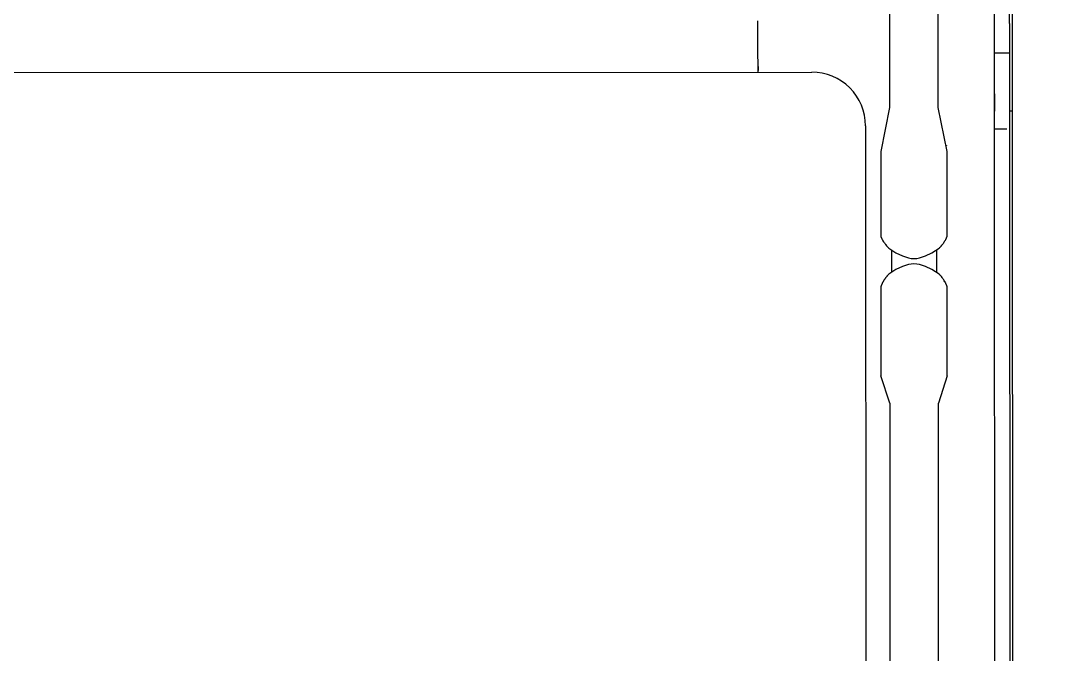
# Model space of a CAD drawing. Header units: millimetres. Extents: x -2078669 to -1085629, y -5987148 to 310365.
# Drawn here: x -1674857 to -1674278, y -651754 to -651401 of the extents above; entities that cross this region are included whole.
import ezdxf

# ---------------------------------------------------------------- set-up
doc = ezdxf.new("R2010")
doc.units = ezdxf.units.MM
doc.header["$LTSCALE"] = 500
doc.layers.add('D-BYP-STR8', color=5, linetype='Continuous', lineweight=25)
doc.layers.add('D-BYP-STRB', color=5, linetype='Continuous', lineweight=25)

msp = doc.modelspace()

# ---------------------------------------------------------------- linework, layer by layer
at = {"layer": 'D-BYP-STR8'}
msp.add_circle((-1675490.1, -653805.36), 16000, dxfattribs=at)
at = {"layer": 'D-BYP-STRB', "linetype": 'Continuous'}
for p, q in [((-1674344.69, -651449.11), (-1674344.91, -651049.49)), ((-1674304.92, -651402.18), (-1674305.06, -651139.59)), ((-1674303.32, -651402.18), (-1674303.46, -651139.59)), ((-1674371.99, -651268.95), (-1674371.9, -651435.75)), ((-1674313.31, -651410.14), (-1674313.33, -651386.37)), ((-1674445.31, -651414.6), (-1674445.32, -651400.66)), ((-1674304.92, -651402.18), (-1674304.89, -651450.91)), ((-1674303.29, -651450.91), (-1674303.32, -651402.18)), ((-1674313.31, -651411.91), (-1674313.31, -651410.14)), ((-1674445.3, -651429.3), (-1674445.31, -651414.6)), ((-1674313.31, -651414), (-1674313.31, -651411.91)), ((-1674313.31, -651416.32), (-1674313.31, -651414)), ((-1674313.31, -651418.79), (-1674313.31, -651416.32)), ((-1674445.3, -651426.08), (-1674445.3, -651422.61)), ((-1674445.2, -651424.59), (-1674445.2, -651423.06)), ((-1674313.31, -651418.57), (-1674304.91, -651418.56)), ((-1674313.31, -651421.33), (-1674313.31, -651418.79)), ((-1674313.3, -651423.86), (-1674313.31, -651421.33)), ((-1674445.3, -651426.08), (-1674445.3, -651428.32)), ((-1674445.2, -651426.79), (-1674445.3, -651426.79)), ((-1674445.3, -651428.32), (-1674445.2, -651428.32)), ((-1674313.3, -651426.3), (-1674313.3, -651423.86)), ((-1674313.3, -651428.57), (-1674313.3, -651426.3)), ((-1674313.3, -651438.77), (-1674313.3, -651428.57)), ((-1675165.3, -651429.7), (-1674415.3, -651429.29)), ((-1674371.9, -651435.75), (-1674371.89, -651449.11)), ((-1674313.29, -651441.04), (-1674313.3, -651438.77)), ((-1674313.29, -651450.61), (-1674313.29, -651441.04)), ((-1674313.29, -651441.5), (-1674313.29, -651451.11)), ((-1674371.89, -651449.11), (-1674376.78, -651473.57)), ((-1674339.78, -651473.55), (-1674344.69, -651449.11)), ((-1674313.29, -651452.72), (-1674313.29, -651450.61)), ((-1674304.89, -651450.91), (-1674304.36, -652406.46)), ((-1674304.89, -651450.91), (-1674303.29, -651450.91)), ((-1674302.76, -652406.46), (-1674303.29, -651450.91)), ((-1674313.29, -651454.02), (-1674313.29, -651452.72)), ((-1674313.29, -651455.24), (-1674313.29, -651454.02)), ((-1674313.29, -651456.39), (-1674313.29, -651455.24)), ((-1674313.29, -651457.47), (-1674313.29, -651456.39)), ((-1674313.28, -651458.48), (-1674313.29, -651457.47)), ((-1674385.28, -651459.27), (-1674384.84, -652255.48)), ((-1674313.28, -651459.43), (-1674313.28, -651458.48)), ((-1674313.28, -651460.31), (-1674313.28, -651459.43)), ((-1674313.28, -651461.12), (-1674313.28, -651460.31)), ((-1674306.48, -651461.1), (-1674313.28, -651461.1)), ((-1674313.28, -651461.88), (-1674313.28, -651461.12)), ((-1674313.28, -651462.58), (-1674313.28, -651461.88)), ((-1674313.28, -651463.23), (-1674313.28, -651462.58)), ((-1674313.28, -651463.84), (-1674313.28, -651463.23)), ((-1674313.28, -651464.41), (-1674313.28, -651463.84)), ((-1674313.28, -651464.96), (-1674313.28, -651464.41)), ((-1674313.28, -651465.48), (-1674313.28, -651464.96)), ((-1674313.28, -651465.98), (-1674313.28, -651465.48)), ((-1674313.28, -651466.47), (-1674313.28, -651465.98)), ((-1674313.28, -651466.94), (-1674313.28, -651466.47)), ((-1674313.28, -651467.4), (-1674313.28, -651466.94)), ((-1674313.28, -651467.84), (-1674313.28, -651467.4)), ((-1674313.28, -651468.26), (-1674313.28, -651467.84)), ((-1674313.28, -651468.66), (-1674313.28, -651468.26)), ((-1674313.28, -651469.04), (-1674313.28, -651468.66)), ((-1674313.28, -651469.39), (-1674313.28, -651469.04)), ((-1674313.28, -651469.71), (-1674313.28, -651469.39)), ((-1674376.78, -651473.57), (-1674376.75, -651521.11)), ((-1674340.23, -651470.31), (-1674340.22, -651470.31)), ((-1674340.23, -651470.31), (-1674340.23, -651470.32)), ((-1674340.23, -651470.32), (-1674340.23, -651470.33)), ((-1674340.23, -651470.33), (-1674340.23, -651470.33)), ((-1674340.23, -651470.33), (-1674340.23, -651470.34)), ((-1674340.23, -651470.34), (-1674340.23, -651470.35)), ((-1674340.23, -651470.35), (-1674340.23, -651470.36)), ((-1674340.23, -651470.36), (-1674340.23, -651470.37)), ((-1674340.23, -651470.37), (-1674340.23, -651470.37)), ((-1674340.23, -651470.37), (-1674340.23, -651470.38)), ((-1674340.23, -651470.38), (-1674340.23, -651470.39)), ((-1674340.23, -651470.39), (-1674340.23, -651470.4)), ((-1674340.23, -651470.4), (-1674340.23, -651470.41)), ((-1674340.23, -651470.41), (-1674340.23, -651470.42)), ((-1674340.23, -651470.42), (-1674340.23, -651470.42)), ((-1674340.23, -651470.42), (-1674340.23, -651470.43)), ((-1674340.23, -651470.43), (-1674340.23, -651470.43)), ((-1674340.22, -651470.31), (-1674340.22, -651470.31)), ((-1674340.22, -651470.31), (-1674340.21, -651470.31)), ((-1674340.21, -651470.31), (-1674340.21, -651470.31)), ((-1674340.21, -651470.31), (-1674340.2, -651470.31)), ((-1674340.2, -651470.31), (-1674340.19, -651470.31)), ((-1674340.19, -651470.31), (-1674340.19, -651470.31)), ((-1674340.19, -651470.31), (-1674340.18, -651470.31)), ((-1674340.18, -651470.31), (-1674340.17, -651470.32)), ((-1674340.17, -651470.32), (-1674340.17, -651470.32)), ((-1674340.17, -651470.32), (-1674340.16, -651470.32)), ((-1674340.16, -651470.32), (-1674340.15, -651470.32)), ((-1674340.15, -651470.32), (-1674340.15, -651470.32)), ((-1674340.15, -651470.32), (-1674340.14, -651470.32)), ((-1674340.14, -651470.32), (-1674340.14, -651470.32)), ((-1674340.14, -651470.32), (-1674340.13, -651470.32)), ((-1674339.75, -651521.08), (-1674339.78, -651473.55)), ((-1674313.28, -651470.01), (-1674313.28, -651469.71)), ((-1674313.28, -651470.29), (-1674313.28, -651470.01)), ((-1674313.28, -651470.54), (-1674313.28, -651470.29)), ((-1674313.28, -651470.77), (-1674313.28, -651470.54)), ((-1674313.28, -651470.98), (-1674313.28, -651470.77)), ((-1674313.28, -651471.17), (-1674313.28, -651470.98)), ((-1674313.28, -651471.34), (-1674313.28, -651471.17)), ((-1674313.28, -651471.5), (-1674313.28, -651471.34)), ((-1674313.28, -651471.64), (-1674313.28, -651471.5)), ((-1674313.28, -651471.77), (-1674313.28, -651471.64)), ((-1674313.28, -651471.9), (-1674313.28, -651471.77)), ((-1674313.28, -651472.01), (-1674313.28, -651471.9)), ((-1674313.28, -651472.12), (-1674313.28, -651472.01)), ((-1674313.28, -651472.22), (-1674313.28, -651472.12)), ((-1674313.28, -651472.31), (-1674313.28, -651472.22)), ((-1674313.28, -651472.41), (-1674313.28, -651472.31)), ((-1674313.28, -651472.51), (-1674313.28, -651472.41)), ((-1674313.28, -651472.6), (-1674313.28, -651472.51)), ((-1674313.28, -651472.7), (-1674313.28, -651472.6)), ((-1674313.28, -651472.79), (-1674313.28, -651472.7)), ((-1674313.28, -651472.89), (-1674313.28, -651472.79)), ((-1674313.28, -651472.99), (-1674313.28, -651472.89)), ((-1674313.28, -651473.09), (-1674313.28, -651472.99)), ((-1674313.28, -651473.2), (-1674313.28, -651473.09)), ((-1674313.28, -651473.31), (-1674313.28, -651473.2)), ((-1674313.28, -651473.42), (-1674313.28, -651473.31)), ((-1674313.28, -651473.52), (-1674313.28, -651473.42)), ((-1674313.28, -651473.62), (-1674313.28, -651473.52)), ((-1674313.28, -651473.72), (-1674313.28, -651473.62)), ((-1674313.28, -651473.8), (-1674313.28, -651473.72)), ((-1674313.28, -651473.87), (-1674313.28, -651473.8)), ((-1674313.28, -651473.94), (-1674313.28, -651473.87)), ((-1674313.28, -651473.99), (-1674313.28, -651473.94)), ((-1674313.28, -651474.03), (-1674313.28, -651473.99)), ((-1674313.28, -651474.06), (-1674313.28, -651474.03)), ((-1674313.28, -651474.1), (-1674313.28, -651474.06)), ((-1674313.28, -651474.12), (-1674313.28, -651474.1)), ((-1674313.28, -651474.15), (-1674313.28, -651474.12)), ((-1674313.28, -651474.19), (-1674313.28, -651474.15)), ((-1674313.28, -651474.22), (-1674313.28, -651474.19)), ((-1674313.28, -651474.26), (-1674313.28, -651474.22)), ((-1674313.28, -651474.31), (-1674313.28, -651474.26)), ((-1674313.28, -651474.35), (-1674313.28, -651474.31)), ((-1674313.28, -651474.39), (-1674313.28, -651474.35)), ((-1674313.28, -651474.43), (-1674313.28, -651474.39)), ((-1674313.28, -651474.47), (-1674313.28, -651474.43)), ((-1674313.28, -651474.5), (-1674313.28, -651474.47)), ((-1674313.28, -651474.62), (-1674313.28, -651474.5)), ((-1674313.28, -651474.64), (-1674313.28, -651474.62)), ((-1674313.28, -651474.62), (-1674313.28, -651474.62)), ((-1674313.28, -651474.75), (-1674313.28, -651474.64)), ((-1674313.28, -651474.77), (-1674313.28, -651474.75)), ((-1674313.28, -651474.8), (-1674313.28, -651474.77)), ((-1674313.28, -651474.81), (-1674313.28, -651474.8)), ((-1674313.28, -651474.8), (-1674313.28, -651474.8)), ((-1674313.28, -651474.82), (-1674313.28, -651474.81)), ((-1674313.28, -651474.83), (-1674313.28, -651474.82)), ((-1674313.28, -651474.82), (-1674313.28, -651474.82)), ((-1674313.28, -651474.84), (-1674313.28, -651474.83)), ((-1674313.28, -651474.85), (-1674313.28, -651474.84)), ((-1674313.28, -651474.84), (-1674313.28, -651474.84)), ((-1674313.28, -651475.25), (-1674313.28, -651474.85)), ((-1674312.81, -652311.56), (-1674313.28, -651475.25)), ((-1674376.75, -651521.11), (-1674376.75, -651521.11)), ((-1674376.75, -651521.11), (-1674376.75, -651521.11)), ((-1674376.75, -651521.11), (-1674376.75, -651521.11)), ((-1674376.75, -651521.11), (-1674376.75, -651521.11)), ((-1674376.75, -651521.11), (-1674376.75, -651521.11)), ((-1674376.75, -651521.11), (-1674376.74, -651521.11)), ((-1674376.74, -651521.11), (-1674376.74, -651521.12)), ((-1674376.74, -651521.12), (-1674376.74, -651521.12)), ((-1674376.74, -651521.12), (-1674376.74, -651521.12)), ((-1674376.74, -651521.12), (-1674376.73, -651521.14)), ((-1674376.73, -651521.14), (-1674376.73, -651521.15)), ((-1674376.73, -651521.15), (-1674376.72, -651521.16)), ((-1674376.72, -651521.16), (-1674376.72, -651521.17)), ((-1674376.72, -651521.17), (-1674376.71, -651521.18)), ((-1674376.71, -651521.18), (-1674376.7, -651521.19)), ((-1674376.7, -651521.19), (-1674376.7, -651521.2)), ((-1674376.7, -651521.2), (-1674376.69, -651521.21)), ((-1674376.69, -651521.21), (-1674376.69, -651521.23)), ((-1674376.69, -651521.23), (-1674376.66, -651521.28)), ((-1674376.66, -651521.28), (-1674376.66, -651521.28)), ((-1674376.66, -651521.28), (-1674376.66, -651521.29)), ((-1674376.66, -651521.29), (-1674376.62, -651521.35)), ((-1674376.62, -651521.35), (-1674376.62, -651521.37)), ((-1674376.62, -651521.37), (-1674376.55, -651521.52)), ((-1674376.55, -651521.52), (-1674376.48, -651521.65)), ((-1674376.48, -651521.65), (-1674376.46, -651521.69)), ((-1674376.46, -651521.69), (-1674376.46, -651521.7)), ((-1674376.46, -651521.7), (-1674376.37, -651521.87)), ((-1674340.06, -651521.71), (-1674340.05, -651521.69)), ((-1674340.05, -651521.69), (-1674340.04, -651521.67)), ((-1674340.04, -651521.67), (-1674340, -651521.59)), ((-1674340, -651521.59), (-1674339.99, -651521.58)), ((-1674339.99, -651521.57), (-1674339.95, -651521.5)), ((-1674339.99, -651521.58), (-1674339.99, -651521.57)), ((-1674339.95, -651521.5), (-1674339.89, -651521.36)), ((-1674339.89, -651521.36), (-1674339.87, -651521.33)), ((-1674339.87, -651521.33), (-1674339.84, -651521.27)), ((-1674339.84, -651521.26), (-1674339.81, -651521.2)), ((-1674339.84, -651521.27), (-1674339.84, -651521.26)), ((-1674339.84, -651521.26), (-1674339.84, -651521.26)), ((-1674339.81, -651521.19), (-1674339.8, -651521.18)), ((-1674339.81, -651521.2), (-1674339.81, -651521.19)), ((-1674339.8, -651521.17), (-1674339.79, -651521.16)), ((-1674339.8, -651521.18), (-1674339.8, -651521.17)), ((-1674339.79, -651521.16), (-1674339.78, -651521.15)), ((-1674339.78, -651521.14), (-1674339.77, -651521.13)), ((-1674339.78, -651521.15), (-1674339.78, -651521.14)), ((-1674339.77, -651521.12), (-1674339.77, -651521.11)), ((-1674339.77, -651521.11), (-1674339.76, -651521.11)), ((-1674339.77, -651521.13), (-1674339.77, -651521.12)), ((-1674339.76, -651521.1), (-1674339.75, -651521.09)), ((-1674339.76, -651521.11), (-1674339.76, -651521.1)), ((-1674339.76, -651521.1), (-1674339.76, -651521.1)), ((-1674339.76, -651521.1), (-1674339.76, -651521.1)), ((-1674339.76, -651521.1), (-1674339.76, -651521.1)), ((-1674339.76, -651521.1), (-1674339.76, -651521.1)), ((-1674339.76, -651521.1), (-1674339.76, -651521.1)), ((-1674339.76, -651521.11), (-1674339.76, -651521.11)), ((-1674339.75, -651521.09), (-1674339.75, -651521.09)), ((-1674339.75, -651521.09), (-1674339.75, -651521.09)), ((-1674339.75, -651521.09), (-1674339.75, -651521.09)), ((-1674339.75, -651521.09), (-1674339.75, -651521.09)), ((-1674339.75, -651521.09), (-1674339.75, -651521.09)), ((-1674339.75, -651521.09), (-1674339.75, -651521.09)), ((-1674376.37, -651521.87), (-1674376.35, -651521.92)), ((-1674376.35, -651521.92), (-1674376.33, -651521.96)), ((-1674376.33, -651521.96), (-1674376.3, -651522.01)), ((-1674376.3, -651522.01), (-1674376.27, -651522.07)), ((-1674376.27, -651522.07), (-1674376.25, -651522.12)), ((-1674376.25, -651522.12), (-1674376.22, -651522.18)), ((-1674376.22, -651522.18), (-1674376.19, -651522.23)), ((-1674376.19, -651522.23), (-1674376.16, -651522.28)), ((-1674376.16, -651522.28), (-1674376.14, -651522.33)), ((-1674376.14, -651522.33), (-1674376.12, -651522.37)), ((-1674376.12, -651522.37), (-1674376.09, -651522.42)), ((-1674376.09, -651522.42), (-1674376.07, -651522.46)), ((-1674376.07, -651522.46), (-1674376.05, -651522.51)), ((-1674376.05, -651522.51), (-1674376.02, -651522.56)), ((-1674376.02, -651522.56), (-1674375.99, -651522.62)), ((-1674375.99, -651522.62), (-1674375.95, -651522.68)), ((-1674375.95, -651522.68), (-1674375.84, -651522.87)), ((-1674375.84, -651522.87), (-1674375.59, -651523.31)), ((-1674375.59, -651523.31), (-1674375.55, -651523.38)), ((-1674375.55, -651523.38), (-1674375.18, -651523.96)), ((-1674375.18, -651523.96), (-1674375.06, -651524.14)), ((-1674375.06, -651524.14), (-1674374.91, -651524.35)), ((-1674374.91, -651524.35), (-1674374.75, -651524.58)), ((-1674374.75, -651524.58), (-1674374.58, -651524.82)), ((-1674374.58, -651524.82), (-1674374.4, -651525.06)), ((-1674374.4, -651525.06), (-1674374.23, -651525.29)), ((-1674374.23, -651525.29), (-1674374.07, -651525.51)), ((-1674374.07, -651525.51), (-1674373.92, -651525.7)), ((-1674373.92, -651525.7), (-1674373.55, -651526.17)), ((-1674373.55, -651526.17), (-1674373.19, -651526.56)), ((-1674373.19, -651526.56), (-1674373.17, -651526.59)), ((-1674373.17, -651526.59), (-1674373.07, -651526.69)), ((-1674373.07, -651526.69), (-1674372.96, -651526.8)), ((-1674372.96, -651526.8), (-1674372.85, -651526.92)), ((-1674372.85, -651526.92), (-1674372.73, -651527.04)), ((-1674372.73, -651527.04), (-1674372.62, -651527.16)), ((-1674372.62, -651527.16), (-1674372.52, -651527.27)), ((-1674372.52, -651527.27), (-1674372.43, -651527.37)), ((-1674372.43, -651527.37), (-1674372.35, -651527.45)), ((-1674372.35, -651527.45), (-1674368.29, -651530.05)), ((-1674348.2, -651530.04), (-1674344.15, -651527.43)), ((-1674344.15, -651527.43), (-1674344.11, -651527.39)), ((-1674344.11, -651527.39), (-1674344.06, -651527.34)), ((-1674344.06, -651527.34), (-1674344.01, -651527.29)), ((-1674344.01, -651527.29), (-1674343.95, -651527.23)), ((-1674343.95, -651527.23), (-1674343.89, -651527.17)), ((-1674343.89, -651527.17), (-1674343.83, -651527.11)), ((-1674343.83, -651527.11), (-1674343.78, -651527.06)), ((-1674343.78, -651527.06), (-1674343.73, -651527)), ((-1674343.73, -651527), (-1674343.71, -651526.99)), ((-1674343.71, -651526.99), (-1674343.32, -651526.57)), ((-1674343.32, -651526.57), (-1674343.24, -651526.47)), ((-1674343.24, -651526.47), (-1674343.15, -651526.37)), ((-1674343.15, -651526.37), (-1674343.05, -651526.25)), ((-1674343.05, -651526.25), (-1674342.95, -651526.13)), ((-1674342.95, -651526.13), (-1674342.85, -651526.01)), ((-1674342.85, -651526.01), (-1674342.75, -651525.9)), ((-1674342.75, -651525.9), (-1674342.65, -651525.79)), ((-1674342.65, -651525.79), (-1674342.57, -651525.69)), ((-1674342.57, -651525.69), (-1674342.27, -651525.31)), ((-1674342.27, -651525.31), (-1674342.23, -651525.25)), ((-1674342.23, -651525.25), (-1674342.19, -651525.19)), ((-1674342.19, -651525.19), (-1674341.91, -651524.81)), ((-1674341.91, -651524.81), (-1674341.83, -651524.71)), ((-1674341.83, -651524.71), (-1674341.75, -651524.6)), ((-1674341.75, -651524.6), (-1674341.67, -651524.47)), ((-1674341.67, -651524.47), (-1674341.59, -651524.35)), ((-1674341.59, -651524.35), (-1674341.51, -651524.23)), ((-1674341.51, -651524.23), (-1674341.43, -651524.12)), ((-1674341.43, -651524.12), (-1674341.37, -651524.02)), ((-1674341.37, -651524.02), (-1674341.31, -651523.94)), ((-1674341.31, -651523.94), (-1674341.2, -651523.77)), ((-1674341.2, -651523.77), (-1674341.17, -651523.72)), ((-1674341.17, -651523.72), (-1674340.96, -651523.38)), ((-1674340.96, -651523.38), (-1674340.91, -651523.29)), ((-1674340.91, -651523.29), (-1674340.81, -651523.11)), ((-1674340.81, -651523.11), (-1674340.78, -651523.08)), ((-1674340.78, -651523.08), (-1674340.71, -651522.94)), ((-1674340.71, -651522.94), (-1674340.55, -651522.66)), ((-1674340.55, -651522.66), (-1674340.45, -651522.48)), ((-1674340.45, -651522.48), (-1674340.44, -651522.46)), ((-1674340.44, -651522.46), (-1674340.41, -651522.41)), ((-1674340.41, -651522.41), (-1674340.33, -651522.26)), ((-1674340.33, -651522.26), (-1674340.32, -651522.23)), ((-1674340.32, -651522.23), (-1674340.3, -651522.21)), ((-1674340.3, -651522.21), (-1674340.29, -651522.18)), ((-1674340.29, -651522.18), (-1674340.28, -651522.15)), ((-1674340.28, -651522.15), (-1674340.26, -651522.12)), ((-1674340.26, -651522.12), (-1674340.25, -651522.1)), ((-1674340.25, -651522.1), (-1674340.24, -651522.07)), ((-1674340.24, -651522.07), (-1674340.23, -651522.05)), ((-1674340.23, -651522.05), (-1674340.18, -651521.96)), ((-1674340.18, -651521.95), (-1674340.17, -651521.94)), ((-1674340.18, -651521.96), (-1674340.18, -651521.95)), ((-1674340.17, -651521.94), (-1674340.13, -651521.85)), ((-1674340.13, -651521.85), (-1674340.12, -651521.83)), ((-1674340.12, -651521.83), (-1674340.11, -651521.81)), ((-1674340.11, -651521.81), (-1674340.09, -651521.78)), ((-1674340.09, -651521.78), (-1674340.08, -651521.76)), ((-1674340.08, -651521.76), (-1674340.07, -651521.73)), ((-1674340.07, -651521.73), (-1674340.06, -651521.71)), ((-1674370.75, -651528.53), (-1674370.74, -651540.96)), ((-1674368.29, -651530.05), (-1674364.71, -651531.81)), ((-1674364.71, -651531.81), (-1674361.35, -651532.89)), ((-1674361.35, -651532.89), (-1674359.76, -651533.16)), ((-1674359.76, -651533.16), (-1674358.24, -651533.25)), ((-1674358.24, -651533.25), (-1674356.72, -651533.16)), ((-1674356.72, -651533.16), (-1674355.14, -651532.89)), ((-1674355.14, -651532.89), (-1674351.78, -651531.81)), ((-1674351.78, -651531.81), (-1674348.2, -651530.04)), ((-1674345.75, -651528.52), (-1674345.74, -651540.94)), ((-1674364.71, -651537.67), (-1674368.28, -651539.44)), ((-1674361.35, -651536.59), (-1674364.71, -651537.67)), ((-1674359.76, -651536.32), (-1674361.35, -651536.59)), ((-1674358.24, -651536.23), (-1674359.76, -651536.32)), ((-1674356.72, -651536.31), (-1674358.24, -651536.23)), ((-1674355.13, -651536.58), (-1674356.72, -651536.31)), ((-1674351.77, -651537.66), (-1674355.13, -651536.58)), ((-1674348.2, -651539.43), (-1674351.77, -651537.66)), ((-1674374.65, -651544.83), (-1674374.73, -651544.95)), ((-1674374.58, -651544.72), (-1674374.65, -651544.83)), ((-1674374.3, -651544.33), (-1674374.58, -651544.72)), ((-1674374.25, -651544.27), (-1674374.3, -651544.33)), ((-1674374.21, -651544.21), (-1674374.25, -651544.27)), ((-1674373.91, -651543.82), (-1674374.21, -651544.21)), ((-1674373.83, -651543.71), (-1674373.91, -651543.82)), ((-1674373.74, -651543.6), (-1674373.83, -651543.71)), ((-1674373.64, -651543.48), (-1674373.74, -651543.6)), ((-1674373.54, -651543.36), (-1674373.64, -651543.48)), ((-1674373.44, -651543.24), (-1674373.54, -651543.36)), ((-1674373.34, -651543.12), (-1674373.44, -651543.24)), ((-1674373.24, -651543.01), (-1674373.34, -651543.12)), ((-1674373.16, -651542.91), (-1674373.24, -651543.01)), ((-1674372.77, -651542.48), (-1674373.16, -651542.91)), ((-1674372.76, -651542.47), (-1674372.77, -651542.48)), ((-1674372.71, -651542.42), (-1674372.76, -651542.47)), ((-1674372.65, -651542.36), (-1674372.71, -651542.42)), ((-1674372.59, -651542.3), (-1674372.65, -651542.36)), ((-1674372.54, -651542.24), (-1674372.59, -651542.3)), ((-1674372.48, -651542.19), (-1674372.54, -651542.24)), ((-1674372.43, -651542.13), (-1674372.48, -651542.19)), ((-1674372.38, -651542.08), (-1674372.43, -651542.13)), ((-1674372.34, -651542.04), (-1674372.38, -651542.08)), ((-1674368.28, -651539.44), (-1674372.34, -651542.04)), ((-1674344.14, -651542.03), (-1674348.2, -651539.43)), ((-1674344.06, -651542.11), (-1674344.14, -651542.03)), ((-1674343.97, -651542.21), (-1674344.06, -651542.11)), ((-1674343.86, -651542.32), (-1674343.97, -651542.21)), ((-1674343.75, -651542.44), (-1674343.86, -651542.32)), ((-1674343.64, -651542.56), (-1674343.75, -651542.44)), ((-1674343.52, -651542.68), (-1674343.64, -651542.56)), ((-1674343.41, -651542.79), (-1674343.52, -651542.68)), ((-1674343.31, -651542.9), (-1674343.41, -651542.79)), ((-1674343.29, -651542.92), (-1674343.31, -651542.9)), ((-1674342.93, -651543.31), (-1674343.29, -651542.92)), ((-1674342.56, -651543.8), (-1674342.93, -651543.31)), ((-1674342.42, -651544), (-1674342.56, -651543.8)), ((-1674342.25, -651544.23), (-1674342.42, -651544)), ((-1674342.08, -651544.47), (-1674342.25, -651544.23)), ((-1674341.91, -651544.73), (-1674342.08, -651544.47)), ((-1674341.74, -651544.98), (-1674341.91, -651544.73)), ((-1674376.72, -651548.82), (-1674376.73, -651548.82)), ((-1674376.73, -651548.82), (-1674376.73, -651548.82)), ((-1674376.73, -651548.82), (-1674376.73, -651548.83)), ((-1674376.73, -651548.83), (-1674376.73, -651548.83)), ((-1674376.73, -651548.83), (-1674376.73, -651548.83)), ((-1674376.73, -651548.83), (-1674376.73, -651548.84)), ((-1674376.73, -651548.84), (-1674376.73, -651548.84)), ((-1674376.73, -651548.84), (-1674376.73, -651548.85)), ((-1674376.73, -651548.85), (-1674376.73, -651548.85)), ((-1674376.73, -651548.85), (-1674376.73, -651548.86)), ((-1674376.73, -651548.86), (-1674376.73, -651548.86)), ((-1674376.73, -651548.86), (-1674376.73, -651548.86)), ((-1674376.73, -651548.86), (-1674376.71, -651598.68)), ((-1674376.71, -651548.79), (-1674376.72, -651548.8)), ((-1674376.72, -651548.8), (-1674376.72, -651548.8)), ((-1674376.72, -651548.8), (-1674376.72, -651548.81)), ((-1674376.72, -651548.81), (-1674376.72, -651548.82)), ((-1674376.7, -651548.74), (-1674376.71, -651548.76)), ((-1674376.71, -651548.76), (-1674376.71, -651548.77)), ((-1674376.71, -651548.77), (-1674376.71, -651548.79)), ((-1674376.69, -651548.73), (-1674376.7, -651548.74)), ((-1674376.68, -651548.69), (-1674376.69, -651548.71)), ((-1674376.69, -651548.71), (-1674376.69, -651548.73)), ((-1674376.67, -651548.66), (-1674376.68, -651548.68)), ((-1674376.68, -651548.68), (-1674376.68, -651548.69)), ((-1674376.65, -651548.6), (-1674376.67, -651548.66)), ((-1674376.64, -651548.59), (-1674376.65, -651548.6)), ((-1674376.61, -651548.5), (-1674376.64, -651548.58)), ((-1674376.64, -651548.58), (-1674376.64, -651548.59)), ((-1674376.6, -651548.48), (-1674376.61, -651548.5)), ((-1674376.59, -651548.46), (-1674376.6, -651548.48)), ((-1674376.58, -651548.43), (-1674376.59, -651548.46)), ((-1674376.57, -651548.41), (-1674376.58, -651548.43)), ((-1674376.56, -651548.38), (-1674376.57, -651548.41)), ((-1674376.55, -651548.36), (-1674376.56, -651548.38)), ((-1674376.54, -651548.33), (-1674376.55, -651548.36)), ((-1674376.53, -651548.31), (-1674376.54, -651548.33)), ((-1674376.5, -651548.23), (-1674376.53, -651548.31)), ((-1674376.49, -651548.21), (-1674376.5, -651548.23)), ((-1674376.45, -651548.11), (-1674376.49, -651548.2)), ((-1674376.49, -651548.2), (-1674376.49, -651548.21)), ((-1674376.44, -651548.09), (-1674376.45, -651548.11)), ((-1674376.43, -651548.06), (-1674376.44, -651548.09)), ((-1674376.42, -651548.04), (-1674376.43, -651548.06)), ((-1674376.4, -651548.01), (-1674376.42, -651548.04)), ((-1674376.39, -651547.98), (-1674376.4, -651548.01)), ((-1674376.38, -651547.95), (-1674376.39, -651547.98)), ((-1674376.37, -651547.93), (-1674376.38, -651547.95)), ((-1674376.36, -651547.9), (-1674376.37, -651547.93)), ((-1674376.31, -651547.8), (-1674376.36, -651547.9)), ((-1674376.3, -651547.78), (-1674376.31, -651547.79)), ((-1674376.31, -651547.79), (-1674376.31, -651547.8)), ((-1674376.26, -651547.68), (-1674376.3, -651547.78)), ((-1674376.25, -651547.66), (-1674376.26, -651547.68)), ((-1674376.23, -651547.63), (-1674376.25, -651547.66)), ((-1674376.22, -651547.6), (-1674376.23, -651547.63)), ((-1674376.21, -651547.57), (-1674376.22, -651547.6)), ((-1674376.19, -651547.54), (-1674376.21, -651547.57)), ((-1674376.18, -651547.51), (-1674376.19, -651547.54)), ((-1674376.17, -651547.48), (-1674376.18, -651547.51)), ((-1674376.15, -651547.45), (-1674376.17, -651547.48)), ((-1674376.07, -651547.29), (-1674376.15, -651547.45)), ((-1674376.05, -651547.23), (-1674376.07, -651547.29)), ((-1674376.04, -651547.21), (-1674376.05, -651547.23)), ((-1674375.93, -651547.01), (-1674376.04, -651547.21)), ((-1674375.77, -651546.7), (-1674375.93, -651547.01)), ((-1674375.7, -651546.56), (-1674375.77, -651546.7)), ((-1674375.68, -651546.53), (-1674375.7, -651546.56)), ((-1674375.57, -651546.33), (-1674375.68, -651546.53)), ((-1674375.52, -651546.25), (-1674375.57, -651546.33)), ((-1674375.31, -651545.87), (-1674375.52, -651546.25)), ((-1674375.28, -651545.82), (-1674375.31, -651545.87)), ((-1674375.17, -651545.64), (-1674375.28, -651545.82)), ((-1674375.12, -651545.56), (-1674375.17, -651545.64)), ((-1674375.05, -651545.45), (-1674375.12, -651545.56)), ((-1674374.98, -651545.34), (-1674375.05, -651545.45)), ((-1674374.9, -651545.21), (-1674374.98, -651545.34)), ((-1674374.81, -651545.08), (-1674374.9, -651545.21)), ((-1674374.73, -651544.95), (-1674374.81, -651545.08)), ((-1674341.57, -651545.21), (-1674341.74, -651544.98)), ((-1674341.43, -651545.43), (-1674341.57, -651545.21)), ((-1674341.3, -651545.62), (-1674341.43, -651545.43)), ((-1674340.94, -651546.24), (-1674341.3, -651545.62)), ((-1674340.9, -651546.31), (-1674340.94, -651546.24)), ((-1674340.65, -651546.77), (-1674340.9, -651546.31)), ((-1674340.54, -651546.99), (-1674340.65, -651546.77)), ((-1674340.5, -651547.06), (-1674340.54, -651546.99)), ((-1674340.47, -651547.12), (-1674340.5, -651547.06)), ((-1674340.44, -651547.18), (-1674340.47, -651547.12)), ((-1674340.41, -651547.23), (-1674340.44, -651547.18)), ((-1674340.39, -651547.28), (-1674340.41, -651547.23)), ((-1674340.37, -651547.33), (-1674340.39, -651547.28)), ((-1674340.34, -651547.38), (-1674340.37, -651547.33)), ((-1674340.32, -651547.43), (-1674340.34, -651547.38)), ((-1674340.29, -651547.48), (-1674340.32, -651547.43)), ((-1674340.27, -651547.54), (-1674340.29, -651547.48)), ((-1674340.24, -651547.6), (-1674340.27, -651547.54)), ((-1674340.21, -651547.67), (-1674340.24, -651547.6)), ((-1674340.18, -651547.72), (-1674340.21, -651547.67)), ((-1674340.16, -651547.78), (-1674340.18, -651547.72)), ((-1674340.13, -651547.83), (-1674340.16, -651547.78)), ((-1674340.11, -651547.88), (-1674340.13, -651547.83)), ((-1674340.03, -651548.08), (-1674340.11, -651547.88)), ((-1674340.02, -651548.09), (-1674340.03, -651548.08)), ((-1674340.01, -651548.13), (-1674340.02, -651548.09)), ((-1674339.94, -651548.29), (-1674340.01, -651548.13)), ((-1674339.93, -651548.32), (-1674339.94, -651548.29)), ((-1674339.91, -651548.34), (-1674339.93, -651548.32)), ((-1674339.9, -651548.37), (-1674339.91, -651548.34)), ((-1674339.89, -651548.4), (-1674339.9, -651548.37)), ((-1674339.88, -651548.42), (-1674339.89, -651548.4)), ((-1674339.88, -651548.44), (-1674339.88, -651548.42)), ((-1674339.87, -651548.46), (-1674339.88, -651548.44)), ((-1674339.86, -651548.48), (-1674339.87, -651548.46)), ((-1674339.83, -651548.55), (-1674339.86, -651548.48)), ((-1674339.83, -651548.57), (-1674339.83, -651548.55)), ((-1674339.82, -651548.58), (-1674339.83, -651548.57)), ((-1674339.8, -651548.64), (-1674339.82, -651548.58)), ((-1674339.79, -651548.66), (-1674339.8, -651548.64)), ((-1674339.79, -651548.67), (-1674339.79, -651548.66)), ((-1674339.78, -651548.69), (-1674339.79, -651548.67)), ((-1674339.77, -651548.71), (-1674339.78, -651548.69)), ((-1674339.77, -651548.72), (-1674339.77, -651548.71)), ((-1674339.76, -651548.74), (-1674339.77, -651548.72)), ((-1674339.76, -651548.75), (-1674339.76, -651548.74)), ((-1674339.75, -651548.77), (-1674339.76, -651548.75)), ((-1674339.74, -651548.81), (-1674339.75, -651548.77)), ((-1674339.74, -651548.82), (-1674339.74, -651548.81)), ((-1674339.74, -651548.81), (-1674339.74, -651548.81)), ((-1674339.74, -651548.81), (-1674339.74, -651548.81)), ((-1674339.74, -651548.83), (-1674339.74, -651548.82)), ((-1674339.74, -651548.82), (-1674339.74, -651548.82)), ((-1674339.74, -651548.84), (-1674339.74, -651548.83)), ((-1674339.74, -651548.83), (-1674339.74, -651548.83)), ((-1674339.73, -651548.84), (-1674339.74, -651548.84)), ((-1674339.73, -651548.84), (-1674339.73, -651548.84)), ((-1674339.71, -651598.66), (-1674339.73, -651548.84)), ((-1674371.8, -651613.86), (-1674376.71, -651598.68)), ((-1674376.71, -651598.69), (-1674376.71, -651598.68)), ((-1674376.71, -651598.68), (-1674376.71, -651598.68)), ((-1674376.71, -651598.68), (-1674376.71, -651598.68)), ((-1674376.71, -651598.68), (-1674376.71, -651598.68)), ((-1674376.71, -651598.69), (-1674376.71, -651598.69)), ((-1674376.71, -651598.69), (-1674376.71, -651598.69)), ((-1674376.71, -651598.69), (-1674376.71, -651598.69)), ((-1674376.71, -651598.69), (-1674376.71, -651598.69)), ((-1674376.71, -651598.69), (-1674376.71, -651598.69)), ((-1674376.71, -651598.69), (-1674376.71, -651598.69)), ((-1674376.71, -651598.69), (-1674376.71, -651598.69)), ((-1674376.71, -651598.69), (-1674376.71, -651598.69)), ((-1674376.71, -651598.69), (-1674376.71, -651598.69)), ((-1674376.71, -651598.69), (-1674376.71, -651598.69)), ((-1674376.71, -651598.69), (-1674376.71, -651598.69)), ((-1674376.71, -651598.69), (-1674376.71, -651598.69)), ((-1674339.71, -651598.66), (-1674344.6, -651613.87)), ((-1674371.8, -651613.86), (-1674371.77, -651654.08)), ((-1674344.58, -651654.07), (-1674344.6, -651613.87)), ((-1674371.77, -651654.08), (-1674371.77, -651655.63)), ((-1674344.57, -651655.62), (-1674344.58, -651654.07)), ((-1674371.77, -651655.63), (-1674371.77, -651657.49)), ((-1674371.77, -651657.49), (-1674371.77, -651659.64)), ((-1674371.77, -651659.64), (-1674371.77, -651662.03)), ((-1674344.57, -651657.48), (-1674344.57, -651655.62)), ((-1674344.57, -651659.62), (-1674344.57, -651657.48)), ((-1674344.57, -651662.01), (-1674344.57, -651659.62)), ((-1674371.77, -651662.03), (-1674371.77, -651664.64)), ((-1674371.77, -651664.64), (-1674371.77, -651667.42)), ((-1674344.57, -651664.62), (-1674344.57, -651662.01)), ((-1674344.57, -651667.41), (-1674344.57, -651664.62)), ((-1674371.77, -651667.42), (-1674371.77, -651670.36)), ((-1674371.77, -651670.36), (-1674371.76, -651673.42)), ((-1674344.57, -651670.35), (-1674344.57, -651667.41)), ((-1674344.56, -651673.4), (-1674344.57, -651670.35)), ((-1674371.76, -651673.42), (-1674371.76, -651676.55)), ((-1674371.76, -651676.55), (-1674371.76, -651679.71)), ((-1674344.56, -651676.54), (-1674344.56, -651673.4)), ((-1674344.56, -651679.69), (-1674344.56, -651676.54)), ((-1674371.76, -651679.71), (-1674371.76, -651682.82)), ((-1674371.76, -651682.82), (-1674371.76, -651685.82)), ((-1674344.56, -651682.8), (-1674344.56, -651679.69)), ((-1674344.56, -651685.8), (-1674344.56, -651682.8)), ((-1674371.76, -651685.82), (-1674371.76, -651688.65)), ((-1674371.76, -651688.65), (-1674371.75, -651691.24)), ((-1674344.56, -651688.63), (-1674344.56, -651685.8)), ((-1674344.55, -651691.22), (-1674344.56, -651688.63)), ((-1674371.75, -651691.24), (-1674371.75, -651693.53)), ((-1674371.75, -651693.53), (-1674371.75, -651695.45)), ((-1674344.55, -651693.51), (-1674344.55, -651691.22)), ((-1674344.55, -651695.44), (-1674344.55, -651693.51)), ((-1674371.75, -651695.45), (-1674371.74, -651721.1)), ((-1674344.54, -651721.08), (-1674344.55, -651695.44)), ((-1674371.74, -651721.1), (-1674371.72, -651751.75)), ((-1674344.52, -651751.73), (-1674344.54, -651721.08)), ((-1674371.72, -651751.75), (-1674371.7, -651786.7)), ((-1674344.5, -651786.68), (-1674344.52, -651751.73))]:
    msp.add_line(p, q, dxfattribs=at)
msp.add_arc((-1674415.28, -651459.29), 30, 0.03201, 90.03201, dxfattribs=at)

doc.saveas('drawing.dxf')
